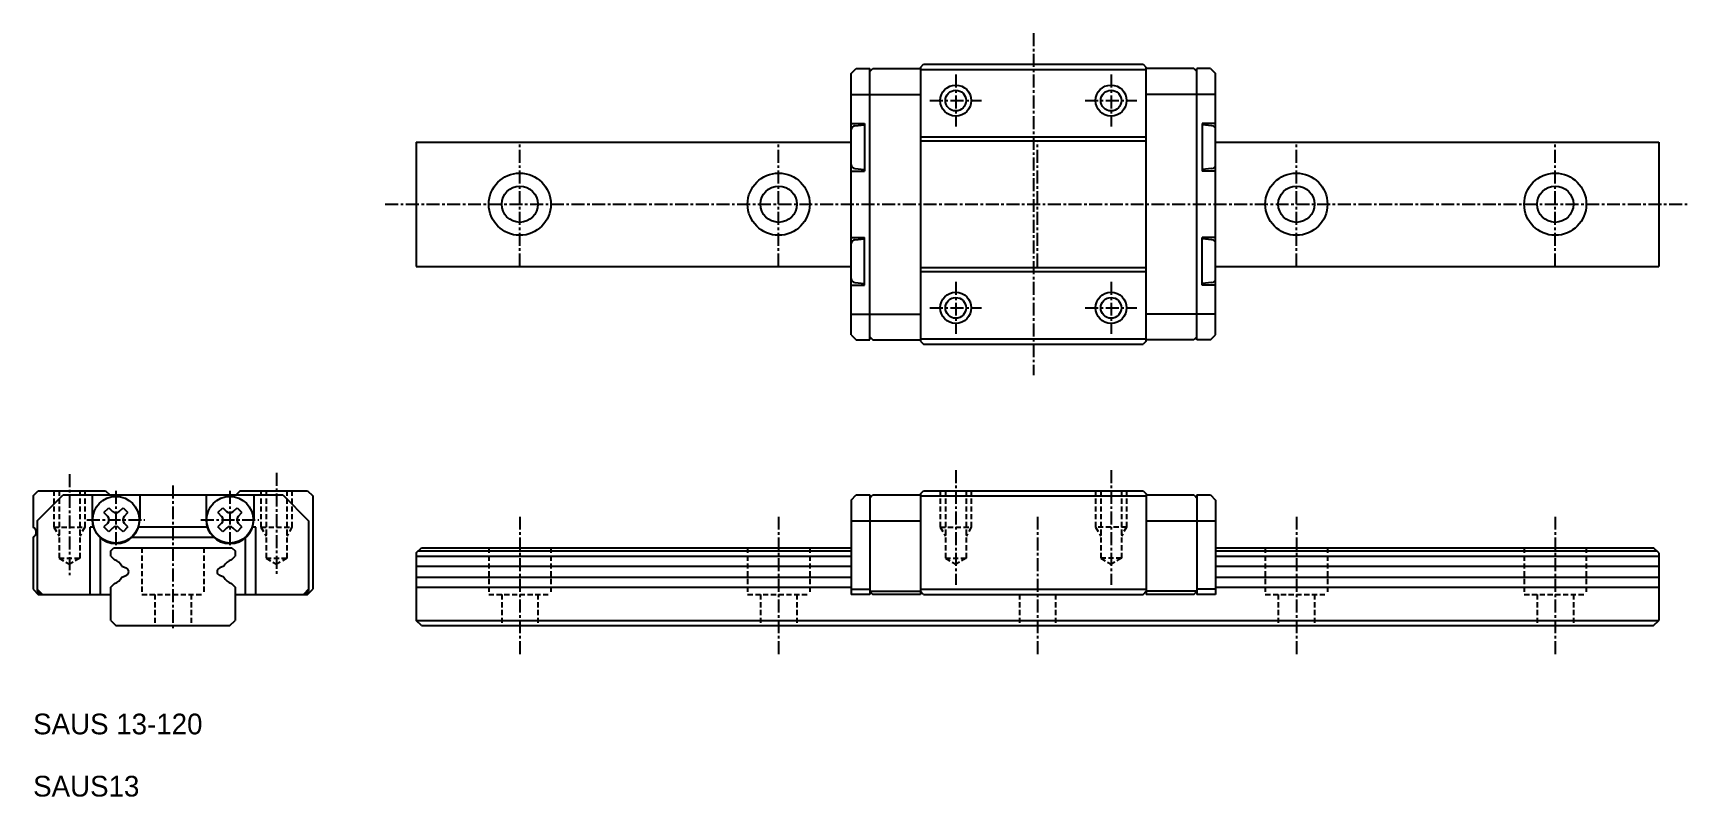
# Model space of a CAD drawing. Extents: x 10 to 170, y 10 to 84.
import ezdxf

# ---------------------------------------------------------------- set-up
doc = ezdxf.new("R2010")
doc.units = 0
doc.linetypes.add('CENTER', pattern=[2, 1.25, -0.25, 0.25, -0.25])
doc.linetypes.add('DASHED', pattern=[0.75, 0.5, -0.25])
doc.layers.get('0').update_dxf_attribs({"linetype": 'CONTINUOUS'})
doc.layers.add('CENTER', color=1, linetype='CENTER')

msp = doc.modelspace()

# ---------------------------------------------------------------- linework, layer by layer
at = {"color": 7, "linetype": 'CONTINUOUS'}
for p, q in [((89, 79.75), (89.5, 80.25)), ((89.5, 80.25), (90.8, 80.25)), ((90.8, 54.05), (90.8, 80.25)), ((90.8, 79.95), (91.1, 80.25)), ((91.1, 80.25), (95.7, 80.25)), ((95.7, 80.35), (96, 80.65)), ((95.7, 80.35), (95.7, 53.95)), ((95.7, 80.15), (117.5, 80.15)), ((96, 80.65), (117.2, 80.65)), ((117.2, 80.65), (117.5, 80.35)), ((117.5, 53.95), (117.5, 80.35)), ((122.1, 80.25), (117.5, 80.25)), ((122.4, 79.95), (122.1, 80.25)), ((122.4, 54.05), (122.4, 80.25)), ((123.7, 80.25), (122.4, 80.25)), ((123.7, 80.25), (124.2, 79.75)), ((89, 54.55), (89, 79.75)), ((124.2, 54.55), (124.2, 79.75)), ((89, 77.75), (95.7, 77.75)), ((124.2, 77.75), (117.5, 77.75)), ((89, 74.95), (90.3, 74.95)), ((89.37, 74.72), (90.3, 74.8)), ((90.3, 74.95), (90.3, 70.35)), ((95.7, 73.65), (117.5, 73.65)), ((124.2, 74.95), (122.9, 74.95)), ((122.9, 74.95), (122.9, 70.35)), ((123.83, 74.72), (122.9, 74.8)), ((47, 73.15), (89, 73.15)), ((47, 73.15), (47, 61.15)), ((95.7, 73.25), (117.5, 73.25)), ((124.2, 73.15), (167, 73.15)), ((167, 73.15), (167, 61.15)), ((89.37, 70.59), (90.3, 70.5)), ((123.83, 70.59), (122.9, 70.5)), ((89, 70.35), (90.3, 70.35)), ((124.2, 70.35), (122.9, 70.35)), ((89, 63.95), (90.3, 63.95)), ((89.37, 63.72), (90.3, 63.8)), ((90.3, 59.35), (90.3, 63.95)), ((124.2, 63.95), (122.9, 63.95)), ((122.9, 59.35), (122.9, 63.95)), ((123.83, 63.72), (122.9, 63.8)), ((47, 61.15), (89, 61.15)), ((95.7, 61.05), (117.5, 61.05)), ((124.2, 61.15), (167, 61.15)), ((89, 59.35), (90.3, 59.35)), ((89.37, 59.59), (90.3, 59.5)), ((95.7, 60.65), (117.5, 60.65)), ((123.83, 59.59), (122.9, 59.5)), ((124.2, 59.35), (122.9, 59.35)), ((89, 56.55), (95.7, 56.55)), ((124.2, 56.55), (117.5, 56.55)), ((89, 54.55), (89.5, 54.05)), ((123.7, 54.05), (124.2, 54.55)), ((89.5, 54.05), (90.8, 54.05)), ((90.8, 54.35), (91.1, 54.05)), ((91.1, 54.05), (95.7, 54.05)), ((95.7, 54.15), (117.5, 54.15)), ((95.7, 53.95), (96, 53.65)), ((96, 53.65), (117.2, 53.65)), ((117.5, 53.95), (117.2, 53.65)), ((122.1, 54.05), (117.5, 54.05)), ((122.4, 54.35), (122.1, 54.05)), ((123.7, 54.05), (122.4, 54.05)), ((10, 39), (10.5, 39.5)), ((10, 39), (10, 35.96)), ((10.4, 36.6), (12.9, 39.1)), ((10.5, 39.5), (17, 39.5)), ((12.9, 39.1), (34.1, 39.1)), ((15.7, 39.05), (15.7, 36.7)), ((17, 39.5), (17.4, 39.1)), ((20.3, 39.05), (20.3, 36.7)), ((26.7, 39.05), (26.7, 36.7)), ((30, 39.5), (29.6, 39.1)), ((30, 39.5), (36.5, 39.5)), ((31.3, 39.05), (31.3, 36.7)), ((34.1, 39.1), (36.6, 36.6)), ((36.5, 39.5), (37, 39)), ((37, 39), (37, 30)), ((89, 38.6), (89.5, 39.1)), ((89, 38.6), (89, 29.5)), ((89.5, 39.1), (90.8, 39.1)), ((90.8, 39.1), (90.8, 29.5)), ((90.8, 38.8), (91.1, 39.1)), ((91.1, 39.1), (95.7, 39.1)), ((95.7, 39.2), (96, 39.5)), ((95.7, 39.2), (95.7, 29.5)), ((95.7, 39), (117.5, 39)), ((96, 39.5), (117.2, 39.5)), ((117.2, 39.5), (117.5, 39.2)), ((117.5, 39.2), (117.5, 29.5)), ((117.5, 39.1), (122.1, 39.1)), ((122.1, 39.1), (122.4, 38.8)), ((122.4, 39.1), (122.4, 29.5)), ((122.4, 39.1), (123.7, 39.1)), ((123.7, 39.1), (124.2, 38.6)), ((124.2, 38.6), (124.2, 29.5)), ((16.84, 37.39), (17.31, 37.86)), ((16.84, 37.39), (17.2, 37.02)), ((17.31, 37.86), (17.68, 37.5)), ((18.32, 37.5), (18.69, 37.86)), ((18.69, 37.86), (19.16, 37.39)), ((18.8, 37.02), (19.16, 37.39)), ((27.84, 37.39), (28.31, 37.86)), ((27.84, 37.39), (28.2, 37.02)), ((28.31, 37.86), (28.68, 37.5)), ((29.32, 37.5), (29.69, 37.86)), ((29.69, 37.86), (30.16, 37.39)), ((29.8, 37.02), (30.16, 37.39)), ((10.4, 36.6), (10.4, 29.8)), ((15.5, 29.5), (15.5, 36)), ((15.81, 36), (15.5, 36)), ((17.2, 36.38), (16.84, 36.01)), ((17.31, 35.54), (16.84, 36.01)), ((17.68, 35.9), (17.31, 35.54)), ((18.69, 35.54), (18.32, 35.9)), ((19.16, 36.01), (18.69, 35.54)), ((19.16, 36.01), (18.8, 36.38)), ((26.81, 36), (20.19, 36)), ((28.2, 36.38), (27.84, 36.01)), ((28.31, 35.54), (27.84, 36.01)), ((28.68, 35.9), (28.31, 35.54)), ((29.69, 35.54), (29.32, 35.9)), ((30.16, 36.01), (29.69, 35.54)), ((30.16, 36.01), (29.8, 36.38)), ((31.5, 36), (31.19, 36)), ((31.5, 29.5), (31.5, 36)), ((36.6, 36.6), (36.6, 29.8)), ((89, 36.6), (95.7, 36.6)), ((117.5, 36.6), (124.2, 36.6)), ((10, 35.04), (10, 30)), ((16.5, 29.5), (16.5, 34.96)), ((17.5, 33.7), (17.8, 34)), ((17.5, 33.2), (17.5, 33.7)), ((17.8, 34), (29.2, 34)), ((27.45, 35), (19.55, 35)), ((29.2, 34), (29.5, 33.7)), ((29.5, 33.7), (29.5, 33.2)), ((30.5, 29.5), (30.5, 34.96)), ((47, 33.5), (47.5, 34)), ((47.2, 33.7), (89, 33.7)), ((47.5, 34), (89, 34)), ((124.2, 34), (166.5, 34)), ((124.2, 33.7), (166.8, 33.7)), ((167, 33.5), (166.5, 34)), ((17.5, 33.2), (17.85, 32.85)), ((18.58, 32.23), (18.97, 32.07)), ((28.42, 32.23), (28.03, 32.07)), ((29.15, 32.85), (29.5, 33.2)), ((47, 33.5), (47, 27)), ((47, 33.2), (89, 33.2)), ((47, 32.23), (89, 32.23)), ((124.2, 33.2), (167, 33.2)), ((124.2, 32.23), (167, 32.23)), ((167, 33.5), (167, 27)), ((17.5, 30.2), (17.85, 30.55)), ((18.58, 31.17), (18.97, 31.33)), ((28.42, 31.17), (28.03, 31.33)), ((29.15, 30.55), (29.5, 30.2)), ((47, 31.17), (89, 31.17)), ((124.2, 31.17), (167, 31.17)), ((10, 30), (10.5, 29.5)), ((10.4, 30), (10.9, 29.5)), ((10.4, 29.8), (10.7, 29.5)), ((10.5, 29.5), (17.5, 29.5)), ((17.5, 27), (17.5, 30.2)), ((29.5, 30.2), (29.5, 27)), ((29.5, 29.5), (36.5, 29.5)), ((36.6, 30), (36.1, 29.5)), ((36.3, 29.5), (36.6, 29.8)), ((36.5, 29.5), (37, 30)), ((47, 30.2), (89, 30.2)), ((89, 30), (90.8, 30)), ((90.8, 29.5), (89, 29.5)), ((90.8, 29.8), (95.7, 29.8)), ((90.8, 29.8), (91.1, 29.5)), ((95.7, 29.5), (91.1, 29.5)), ((95.7, 30), (117.5, 30)), ((96, 29.5), (95.7, 29.8)), ((96, 29.5), (117.2, 29.5)), ((117.2, 29.5), (117.5, 29.8)), ((122.4, 29.8), (117.5, 29.8)), ((122.1, 29.5), (117.5, 29.5)), ((122.1, 29.5), (122.4, 29.8)), ((124.2, 30), (122.4, 30)), ((124.2, 29.5), (122.4, 29.5)), ((124.2, 30.2), (167, 30.2)), ((17.5, 27), (18, 26.5)), ((18, 26.5), (29, 26.5)), ((29, 26.5), (29.5, 27)), ((47, 27), (167, 27)), ((47.5, 26.5), (47, 27)), ((47.5, 26.5), (166.5, 26.5)), ((166.5, 26.5), (167, 27))]:
    msp.add_line(p, q, dxfattribs=at)
at = {"color": 3, "linetype": 'DASHED'}
for p, q in [((12, 39.5), (12, 36)), ((12.5, 39.5), (12.5, 33)), ((14.5, 39.5), (14.5, 33)), ((15, 39.5), (15, 36)), ((32, 39.5), (32, 36)), ((32.5, 39.5), (32.5, 33)), ((34.5, 39.5), (34.5, 33)), ((35, 39.5), (35, 36)), ((97.6, 39.5), (97.6, 36)), ((98.1, 39.5), (98.1, 33)), ((100.1, 39.5), (100.1, 33)), ((100.6, 39.5), (100.6, 36)), ((112.6, 39.5), (112.6, 36)), ((113.1, 39.5), (113.1, 33)), ((115.1, 39.5), (115.1, 33)), ((115.6, 39.5), (115.6, 36)), ((12, 36), (15, 36)), ((12, 36), (12.5, 35.13)), ((15, 36), (14.5, 35.13)), ((32, 36), (35, 36)), ((32, 36), (32.5, 35.13)), ((35, 36), (34.5, 35.13)), ((97.6, 36), (100.6, 36)), ((97.6, 36), (98.1, 35.13)), ((100.6, 36), (100.1, 35.13)), ((115.6, 36), (112.6, 36)), ((112.6, 36), (113.1, 35.13)), ((115.6, 36), (115.1, 35.13)), ((20.5, 34), (20.5, 29.5)), ((26.5, 34), (26.5, 29.5)), ((54, 34), (54, 29.5)), ((60, 34), (60, 29.5)), ((79, 34), (79, 29.5)), ((85, 34), (85, 29.5)), ((129, 34), (129, 29.5)), ((135, 34), (135, 29.5)), ((154, 34), (154, 29.5)), ((160, 34), (160, 29.5)), ((12.5, 33), (13.5, 32.42)), ((12.5, 33), (14.5, 33)), ((14.5, 33), (13.5, 32.42)), ((32.5, 33), (33.5, 32.42)), ((32.5, 33), (34.5, 33)), ((34.5, 33), (33.5, 32.42)), ((98.1, 33), (99.1, 32.42)), ((98.1, 33), (100.1, 33)), ((100.1, 33), (99.1, 32.42)), ((113.1, 33), (114.1, 32.42)), ((115.1, 33), (113.1, 33)), ((115.1, 33), (114.1, 32.42)), ((20.5, 29.5), (26.5, 29.5)), ((21.75, 29.5), (21.75, 26.5)), ((25.25, 29.5), (25.25, 26.5)), ((54, 29.5), (60, 29.5)), ((55.25, 29.5), (55.25, 26.5)), ((58.75, 29.5), (58.75, 26.5)), ((79, 29.5), (85, 29.5)), ((80.25, 29.5), (80.25, 26.5)), ((83.75, 29.5), (83.75, 26.5)), ((105.25, 29.5), (105.25, 26.5)), ((108.75, 29.5), (108.75, 26.5)), ((129, 29.5), (135, 29.5)), ((130.25, 29.5), (130.25, 26.5)), ((133.75, 29.5), (133.75, 26.5)), ((154, 29.5), (160, 29.5)), ((155.25, 29.5), (155.25, 26.5)), ((158.75, 29.5), (158.75, 26.5))]:
    msp.add_line(p, q, dxfattribs=at)
at = {"color": 3, "linetype": 'CONTINUOUS'}
for centre in [(99.1, 77.15), (114.1, 77.15), (99.1, 57.15), (114.1, 57.15)]:
    msp.add_circle(centre, 1.5, dxfattribs=at)
at = {"color": 7, "linetype": 'CONTINUOUS'}
for centre, radius in [((99.1, 77.15), 1), ((114.1, 77.15), 1), ((57, 67.15), 3), ((57, 67.15), 1.75), ((82, 67.15), 3), ((82, 67.15), 1.75), ((132, 67.15), 3), ((132, 67.15), 1.75), ((157, 67.15), 3), ((157, 67.15), 1.75), ((99.1, 57.15), 1), ((114.1, 57.15), 1), ((18, 36.7), 2.25), ((29, 36.7), 2.25)]:
    msp.add_circle(centre, radius, dxfattribs=at)
for centre, radius, start, end in [((89.4, 74.32), 0.4, 95, 180), ((123.8, 74.32), 0.4, 0, 85), ((89.4, 70.98), 0.4, 180, 265), ((123.8, 70.98), 0.4, 275, 0), ((89.4, 63.32), 0.4, 95, 180), ((123.8, 63.32), 0.4, 0, 85), ((89.4, 59.98), 0.4, 180, 265), ((123.8, 59.98), 0.4, 275, 0), ((16.89, 36.7), 0.45, 315, 45), ((18, 37.81), 0.45, 225, 315), ((19.11, 36.7), 0.45, 135, 225), ((27.89, 36.7), 0.45, 315, 45), ((29, 37.81), 0.45, 225, 315), ((30.11, 36.7), 0.45, 135, 225), ((9.8, 35.5), 0.5, 293.578, 66.4221), ((18, 36.7), 2.3, 180, 0), ((18, 35.59), 0.45, 45, 135), ((29, 36.7), 2.3, 180, 0), ((29, 35.59), 0.45, 45, 135), ((17.4, 31.6), 1.33, 28.051, 70.2354), ((18.83, 31.7), 0.4, 0, 69), ((28.17, 31.7), 0.4, 111, 180), ((29.6, 31.6), 1.33, 109.765, 151.949), ((17.4, 31.8), 1.33, 289.765, 331.949), ((18.83, 31.7), 0.4, 291, 0), ((28.17, 31.7), 0.4, 180, 249), ((29.6, 31.8), 1.33, 208.051, 250.235)]:
    msp.add_arc(centre, radius, start, end, dxfattribs=at)
at = {"layer": 'CENTER', "color": 1, "linetype": 'CENTER'}
for p, q in [((106.6, 83.65), (106.6, 50.65)), ((99.1, 79.65), (99.1, 74.65)), ((114.1, 79.65), (114.1, 74.65)), ((96.6, 77.15), (101.6, 77.15)), ((111.6, 77.15), (116.6, 77.15)), ((57, 61.15), (57, 73.15)), ((82, 61.15), (82, 73.15)), ((107, 61.15), (107, 73.15)), ((132, 61.15), (132, 73.15)), ((157, 61.15), (157, 73.15)), ((44, 67.15), (170, 67.15)), ((99.1, 59.65), (99.1, 54.65)), ((114.1, 59.65), (114.1, 54.65)), ((96.6, 57.15), (101.6, 57.15)), ((111.6, 57.15), (116.6, 57.15)), ((13.5, 41.1), (13.5, 31.32)), ((33.5, 41.23), (33.5, 31.45)), ((99.1, 41.5), (99.1, 30.42)), ((114.1, 41.5), (114.1, 30.42)), ((18, 39.5), (18, 33.9)), ((23.5, 40), (23.5, 26)), ((29, 39.5), (29, 33.9)), ((57, 37), (57, 23.5)), ((82, 37), (82, 23.5)), ((107, 37), (107, 23.5)), ((132, 37), (132, 23.5)), ((157, 37), (157, 23.5)), ((15.2, 36.7), (20.8, 36.7)), ((26.2, 36.7), (31.8, 36.7))]:
    msp.add_line(p, q, dxfattribs=at)

# ---------------------------------------------------------------- texts
at = {"color": 7, "linetype": 'CONTINUOUS'}
for s, p in [('SAUS 13-120', (10, 16)), ('SAUS13', (10, 10))]:
    msp.add_text(s, height=2, dxfattribs=at).set_placement(p)

doc.saveas('drawing.dxf')
